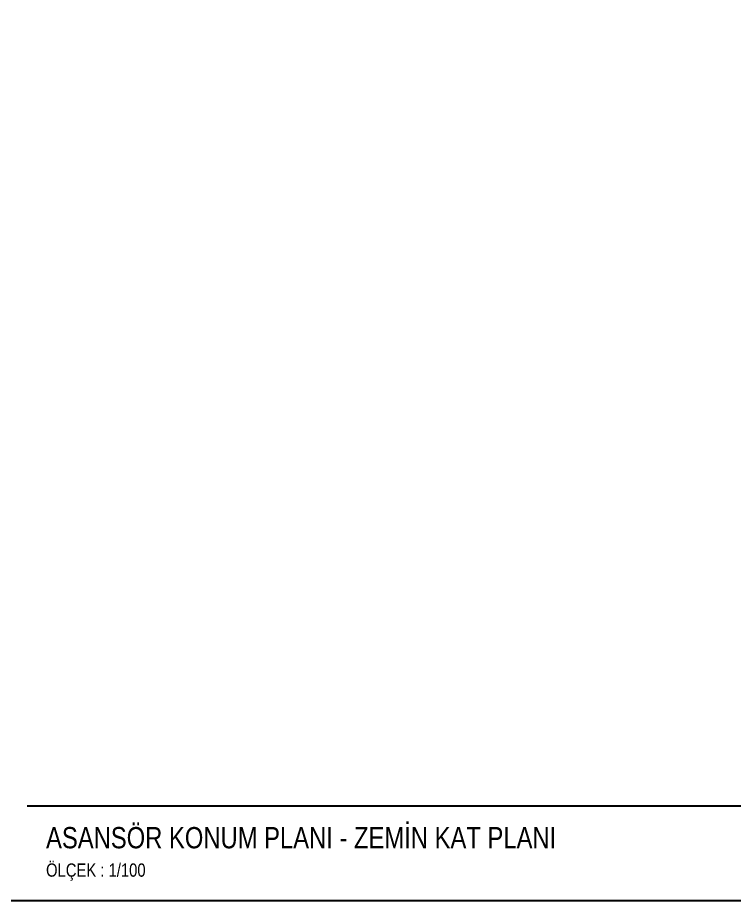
# Model space of a CAD drawing. Header units: centimetres. Extents: x 0 to 12993, y -30 to 2970.
# Drawn here: x 1160 to 1918, y 0 to 933 of the extents above; entities that cross this region are included whole.
import ezdxf

# ---------------------------------------------------------------- set-up
doc = ezdxf.new("R2010")
doc.units = ezdxf.units.CM
for name, color, linetype in [('SCOTT-ANTET', 4, 'CONTINUOUS'), ('SCOTT-BASLIK', 5, 'CONTINUOUS'), ('SCOTT-CERCEVE', 7, 'CONTINUOUS')]:
    doc.layers.add(name, color=color, linetype=linetype)
doc.styles.get("Standard").update_dxf_attribs({"font": 'arial.ttf', "width": 0.8})

msp = doc.modelspace()

# ---------------------------------------------------------------- linework, layer by layer
at = {"layer": 'SCOTT-ANTET'}
msp.add_line((1170, 100), (3080.42, 100), dxfattribs=at)
at = {"layer": 'SCOTT-CERCEVE'}
for points in [[(0, 0), (12993.16, 0), (12993.16, 2970), (0, 2970)], [(100, 0), (12968.16, 0), (12968.16, 2970), (100, 2970)]]:
    msp.add_lwpolyline(points, close=True, dxfattribs=at)

# ---------------------------------------------------------------- texts
at = {"layer": 'SCOTT-ANTET', "width": 0.8}
msp.add_text('ÖLÇEK : 1/100', height=14, dxfattribs=at).set_placement((1190, 25))
at = {"layer": 'SCOTT-BASLIK', "width": 0.8}
msp.add_text('ASANSÖR KONUM PLANI - ZEMİN KAT PLANI', height=22.5, dxfattribs=at).set_placement((1190, 55))

doc.saveas('drawing.dxf')
